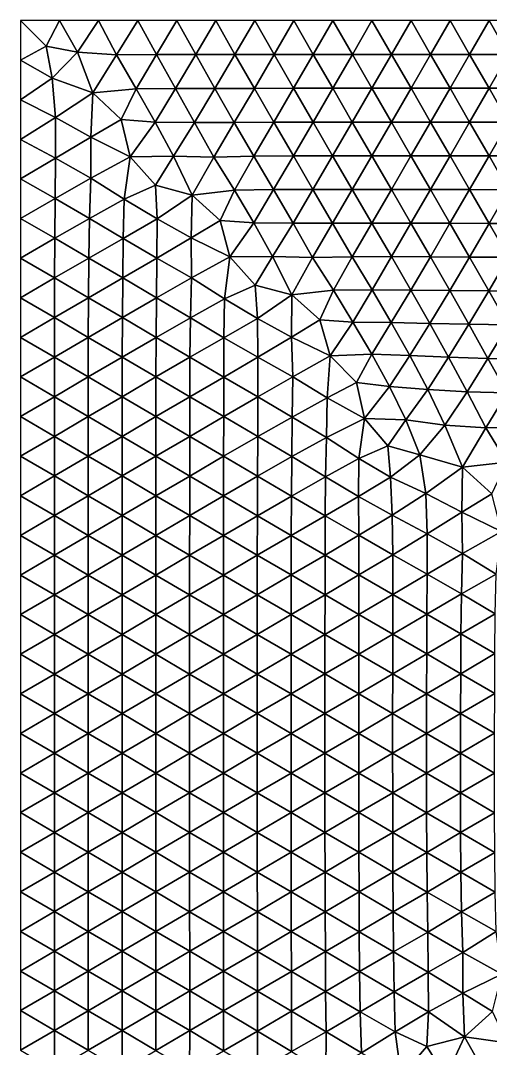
# Model space of a CAD drawing. Header units: metres. Extents: x 0 to 72, y -280 to 0.
# Drawn here: x 0.2 to 2.61, y -5.26 to 0 of the extents above; entities that cross this region are included whole.
import ezdxf

# ---------------------------------------------------------------- set-up
doc = ezdxf.new("R2010")
doc.units = ezdxf.units.M

msp = doc.modelspace()

# ---------------------------------------------------------------- linework, layer by layer
at = {"layer": 'layer', "color": 0}
for points in [[(0.2, 0), (0.2, -0.202703), (0.330894, -0.131915)], [(0.4, 0), (0.2, 0), (0.330894, -0.131915)], [(0.492437, -0.16216), (0.4, 0), (0.330894, -0.131915)], [(0.6, 0), (0.4, 0), (0.492437, -0.16216)], [(0.691934, -0.175785), (0.6, 0), (0.492437, -0.16216)], [(0.8, 0), (0.6, 0), (0.691934, -0.175785)], [(0.896051, -0.174322), (0.8, 0), (0.691934, -0.175785)], [(1, 0), (0.8, 0), (0.896051, -0.174322)], [(1.0974, -0.173764), (1, 0), (0.896051, -0.174322)], [(1.2, 0), (1, 0), (1.0974, -0.173764)], [(1.29831, -0.173558), (1.2, 0), (1.0974, -0.173764)], [(1.4, 0), (1.2, 0), (1.29831, -0.173558)], [(1.49899, -0.173378), (1.4, 0), (1.29831, -0.173558)], [(1.6, 0), (1.4, 0), (1.49899, -0.173378)], [(1.69944, -0.173237), (1.6, 0), (1.49899, -0.173378)], [(1.8, 0), (1.6, 0), (1.69944, -0.173237)], [(1.8997, -0.173166), (1.8, 0), (1.69944, -0.173237)], [(2, 0), (1.8, 0), (1.8997, -0.173166)], [(2.09984, -0.173145), (2, 0), (1.8997, -0.173166)], [(2.2, 0), (2, 0), (2.09984, -0.173145)], [(2.29992, -0.173147), (2.2, 0), (2.09984, -0.173145)], [(2.4, 0), (2.2, 0), (2.29992, -0.173147)], [(2.49996, -0.173159), (2.4, 0), (2.29992, -0.173147)], [(2.6, 0), (2.4, 0), (2.49996, -0.173159)], [(2.69998, -0.173172), (2.6, 0), (2.49996, -0.173159)], [(2.8, 0), (2.6, 0), (2.69998, -0.173172)], [(0.330894, -0.131915), (0.2, -0.202703), (0.362032, -0.294712)], [(0.330894, -0.131915), (0.362032, -0.294712), (0.492437, -0.16216)], [(0.2, -0.202703), (0.2, -0.405405), (0.362032, -0.294712)], [(0.492437, -0.16216), (0.362032, -0.294712), (0.570285, -0.369083)], [(0.691934, -0.175785), (0.492437, -0.16216), (0.570285, -0.369083)], [(0.792717, -0.348923), (0.691934, -0.175785), (0.570285, -0.369083)], [(0.896051, -0.174322), (0.691934, -0.175785), (0.792717, -0.348923)], [(0.993966, -0.347479), (0.896051, -0.174322), (0.792717, -0.348923)], [(1.0974, -0.173764), (0.896051, -0.174322), (0.993966, -0.347479)], [(1.19575, -0.347323), (1.0974, -0.173764), (0.993966, -0.347479)], [(1.29831, -0.173558), (1.0974, -0.173764), (1.19575, -0.347323)], [(1.39744, -0.346958), (1.29831, -0.173558), (1.19575, -0.347323)], [(1.49899, -0.173378), (1.29831, -0.173558), (1.39744, -0.346958)], [(1.59858, -0.346545), (1.49899, -0.173378), (1.39744, -0.346958)], [(1.69944, -0.173237), (1.49899, -0.173378), (1.59858, -0.346545)], [(1.79924, -0.346331), (1.69944, -0.173237), (1.59858, -0.346545)], [(1.8997, -0.173166), (1.69944, -0.173237), (1.79924, -0.346331)], [(1.9996, -0.346265), (1.8997, -0.173166), (1.79924, -0.346331)], [(2.09984, -0.173145), (1.8997, -0.173166), (1.9996, -0.346265)], [(2.19979, -0.346265), (2.09984, -0.173145), (1.9996, -0.346265)], [(2.29992, -0.173147), (2.09984, -0.173145), (2.19979, -0.346265)], [(2.39989, -0.346291), (2.29992, -0.173147), (2.19979, -0.346265)], [(2.49996, -0.173159), (2.29992, -0.173147), (2.39989, -0.346291)], [(2.59994, -0.346323), (2.49996, -0.173159), (2.39989, -0.346291)], [(2.69998, -0.173172), (2.49996, -0.173159), (2.59994, -0.346323)], [(2.79996, -0.346353), (2.69998, -0.173172), (2.59994, -0.346323)], [(0.362032, -0.294712), (0.2, -0.405405), (0.378686, -0.496646)], [(0.362032, -0.294712), (0.378686, -0.496646), (0.570285, -0.369083)], [(0.792717, -0.348923), (0.570285, -0.369083), (0.714681, -0.506468)], [(0.889566, -0.519248), (0.792717, -0.348923), (0.714681, -0.506468)], [(0.993966, -0.347479), (0.792717, -0.348923), (0.889566, -0.519248)], [(1.09151, -0.521297), (0.993966, -0.347479), (0.889566, -0.519248)], [(1.19575, -0.347323), (0.993966, -0.347479), (1.09151, -0.521297)], [(1.29485, -0.521197), (1.19575, -0.347323), (1.09151, -0.521297)], [(1.39744, -0.346958), (1.19575, -0.347323), (1.29485, -0.521197)], [(1.49724, -0.520024), (1.39744, -0.346958), (1.29485, -0.521197)], [(1.59858, -0.346545), (1.39744, -0.346958), (1.49724, -0.520024)], [(1.69849, -0.519462), (1.59858, -0.346545), (1.49724, -0.520024)], [(1.79924, -0.346331), (1.59858, -0.346545), (1.69849, -0.519462)], [(1.89918, -0.519304), (1.79924, -0.346331), (1.69849, -0.519462)], [(1.9996, -0.346265), (1.79924, -0.346331), (1.89918, -0.519304)], [(2.09957, -0.519298), (1.9996, -0.346265), (1.89918, -0.519304)], [(2.19979, -0.346265), (1.9996, -0.346265), (2.09957, -0.519298)], [(2.29977, -0.519347), (2.19979, -0.346265), (2.09957, -0.519298)], [(2.39989, -0.346291), (2.19979, -0.346265), (2.29977, -0.519347)], [(2.49987, -0.519414), (2.39989, -0.346291), (2.29977, -0.519347)], [(2.59994, -0.346323), (2.39989, -0.346291), (2.49987, -0.519414)], [(2.69992, -0.51948), (2.59994, -0.346323), (2.49987, -0.519414)], [(2.79996, -0.346353), (2.59994, -0.346323), (2.69992, -0.51948)], [(0.2, -0.405405), (0.2, -0.608108), (0.378686, -0.496646)], [(0.570285, -0.369083), (0.378686, -0.496646), (0.560554, -0.597015)], [(0.570285, -0.369083), (0.560554, -0.597015), (0.714681, -0.506468)], [(0.378686, -0.496646), (0.2, -0.608108), (0.379509, -0.704992)], [(0.378686, -0.496646), (0.379509, -0.704992), (0.560554, -0.597015)], [(0.714681, -0.506468), (0.560554, -0.597015), (0.761363, -0.697351)], [(0.714681, -0.506468), (0.761363, -0.697351), (0.889566, -0.519248)], [(0.889566, -0.519248), (0.761363, -0.697351), (0.98367, -0.694831)], [(1.09151, -0.521297), (0.889566, -0.519248), (0.98367, -0.694831)], [(1.19036, -0.69835), (1.09151, -0.521297), (0.98367, -0.694831)], [(1.29485, -0.521197), (1.09151, -0.521297), (1.19036, -0.69835)], [(1.39561, -0.693892), (1.29485, -0.521197), (1.19036, -0.69835)], [(1.49724, -0.520024), (1.29485, -0.521197), (1.39561, -0.693892)], [(1.59742, -0.692465), (1.49724, -0.520024), (1.39561, -0.693892)], [(1.69849, -0.519462), (1.49724, -0.520024), (1.59742, -0.692465)], [(1.7985, -0.692181), (1.69849, -0.519462), (1.59742, -0.692465)], [(1.89918, -0.519304), (1.69849, -0.519462), (1.7985, -0.692181)], [(1.99919, -0.692175), (1.89918, -0.519304), (1.7985, -0.692181)], [(2.09957, -0.519298), (1.89918, -0.519304), (1.99919, -0.692175)], [(2.19957, -0.692249), (2.09957, -0.519298), (1.99919, -0.692175)], [(2.29977, -0.519347), (2.09957, -0.519298), (2.19957, -0.692249)], [(2.39975, -0.692373), (2.29977, -0.519347), (2.19957, -0.692249)], [(2.49987, -0.519414), (2.29977, -0.519347), (2.39975, -0.692373)], [(2.59984, -0.692513), (2.49987, -0.519414), (2.39975, -0.692373)], [(2.69992, -0.51948), (2.49987, -0.519414), (2.59984, -0.692513)], [(2.79989, -0.692634), (2.69992, -0.51948), (2.59984, -0.692513)], [(0.2, -0.608108), (0.2, -0.810811), (0.379509, -0.704992)], [(0.560554, -0.597015), (0.379509, -0.704992), (0.560324, -0.80633)], [(0.560554, -0.597015), (0.560324, -0.80633), (0.761363, -0.697351)], [(0.379509, -0.704992), (0.2, -0.810811), (0.377999, -0.910514)], [(0.379509, -0.704992), (0.377999, -0.910514), (0.560324, -0.80633)], [(0.761363, -0.697351), (0.560324, -0.80633), (0.731508, -0.914732)], [(0.761363, -0.697351), (0.731508, -0.914732), (0.890926, -0.84276)], [(0.761363, -0.697351), (0.890926, -0.84276), (0.98367, -0.694831)], [(0.98367, -0.694831), (0.890926, -0.84276), (1.07955, -0.892891)], [(1.19036, -0.69835), (0.98367, -0.694831), (1.07955, -0.892891)], [(1.29654, -0.867439), (1.19036, -0.69835), (1.07955, -0.892891)], [(1.39561, -0.693892), (1.19036, -0.69835), (1.29654, -0.867439)], [(1.49638, -0.864815), (1.39561, -0.693892), (1.29654, -0.867439)], [(1.59742, -0.692465), (1.39561, -0.693892), (1.49638, -0.864815)], [(1.69743, -0.864757), (1.59742, -0.692465), (1.49638, -0.864815)], [(1.7985, -0.692181), (1.59742, -0.692465), (1.69743, -0.864757)], [(1.89857, -0.864835), (1.7985, -0.692181), (1.69743, -0.864757)], [(1.99919, -0.692175), (1.7985, -0.692181), (1.89857, -0.864835)], [(2.09926, -0.864879), (1.99919, -0.692175), (1.89857, -0.864835)], [(2.19957, -0.692249), (1.99919, -0.692175), (2.09926, -0.864879)], [(2.29956, -0.865068), (2.19957, -0.692249), (2.09926, -0.864879)], [(2.39975, -0.692373), (2.19957, -0.692249), (2.29956, -0.865068)], [(2.49969, -0.865342), (2.39975, -0.692373), (2.29956, -0.865068)], [(2.59984, -0.692513), (2.39975, -0.692373), (2.49969, -0.865342)], [(2.69977, -0.865604), (2.59984, -0.692513), (2.49969, -0.865342)], [(2.79989, -0.692634), (2.59984, -0.692513), (2.69977, -0.865604)], [(0.2, -0.810811), (0.2, -1.01351), (0.377999, -0.910514)], [(0.560324, -0.80633), (0.377999, -0.910514), (0.553117, -1.01277)], [(0.560324, -0.80633), (0.553117, -1.01277), (0.731508, -0.914732)], [(0.890926, -0.84276), (0.731508, -0.914732), (0.899759, -1.01506)], [(0.890926, -0.84276), (0.899759, -1.01506), (1.07955, -0.892891)], [(1.07955, -0.892891), (0.899759, -1.01506), (1.07442, -1.11176)], [(1.07955, -0.892891), (1.07442, -1.11176), (1.22315, -1.0229)], [(1.29654, -0.867439), (1.07955, -0.892891), (1.22315, -1.0229)], [(1.3954, -1.03447), (1.29654, -0.867439), (1.22315, -1.0229)], [(1.49638, -0.864815), (1.29654, -0.867439), (1.3954, -1.03447)], [(1.59556, -1.03686), (1.49638, -0.864815), (1.3954, -1.03447)], [(1.69743, -0.864757), (1.49638, -0.864815), (1.59556, -1.03686)], [(1.79758, -1.03752), (1.69743, -0.864757), (1.59556, -1.03686)], [(1.89857, -0.864835), (1.69743, -0.864757), (1.79758, -1.03752)], [(1.9989, -1.03711), (1.89857, -0.864835), (1.79758, -1.03752)], [(2.09926, -0.864879), (1.89857, -0.864835), (1.9989, -1.03711)], [(2.19932, -1.03725), (2.09926, -0.864879), (1.9989, -1.03711)], [(2.29956, -0.865068), (2.09926, -0.864879), (2.19932, -1.03725)], [(2.39944, -1.03774), (2.29956, -0.865068), (2.19932, -1.03725)], [(2.49969, -0.865342), (2.29956, -0.865068), (2.39944, -1.03774)], [(2.59952, -1.0383), (2.49969, -0.865342), (2.39944, -1.03774)], [(2.69977, -0.865604), (2.49969, -0.865342), (2.59952, -1.0383)], [(2.79963, -1.03873), (2.69977, -0.865604), (2.59952, -1.0383)], [(0.377999, -0.910514), (0.2, -1.01351), (0.37575, -1.11436)], [(0.377999, -0.910514), (0.37575, -1.11436), (0.553117, -1.01277)], [(0.731508, -0.914732), (0.553117, -1.01277), (0.725611, -1.11494)], [(0.731508, -0.914732), (0.725611, -1.11494), (0.899759, -1.01506)], [(0.2, -1.01351), (0.2, -1.21622), (0.37575, -1.11436)], [(0.553117, -1.01277), (0.37575, -1.11436), (0.549693, -1.21577)], [(0.553117, -1.01277), (0.549693, -1.21577), (0.725611, -1.11494)], [(0.899759, -1.01506), (0.725611, -1.11494), (0.898829, -1.21534)], [(0.899759, -1.01506), (0.898829, -1.21534), (1.07442, -1.11176)], [(1.22315, -1.0229), (1.07442, -1.11176), (1.27208, -1.21)], [(1.22315, -1.0229), (1.27208, -1.21), (1.3954, -1.03447)], [(1.3954, -1.03447), (1.27208, -1.21), (1.49116, -1.20804)], [(1.59556, -1.03686), (1.3954, -1.03447), (1.49116, -1.20804)], [(1.69574, -1.21242), (1.59556, -1.03686), (1.49116, -1.20804)], [(1.79758, -1.03752), (1.59556, -1.03686), (1.69574, -1.21242)], [(1.89906, -1.20894), (1.79758, -1.03752), (1.69574, -1.21242)], [(1.9989, -1.03711), (1.79758, -1.03752), (1.89906, -1.20894)], [(2.09923, -1.20845), (1.9989, -1.03711), (1.89906, -1.20894)], [(2.19932, -1.03725), (1.9989, -1.03711), (2.09923, -1.20845)], [(2.29907, -1.20927), (2.19932, -1.03725), (2.09923, -1.20845)], [(2.39944, -1.03774), (2.19932, -1.03725), (2.29907, -1.20927)], [(2.49905, -1.21041), (2.39944, -1.03774), (2.29907, -1.20927)], [(2.59952, -1.0383), (2.39944, -1.03774), (2.49905, -1.21041)], [(2.6992, -1.21136), (2.59952, -1.0383), (2.49905, -1.21041)], [(2.79963, -1.03873), (2.59952, -1.0383), (2.6992, -1.21136)], [(0.37575, -1.11436), (0.2, -1.21622), (0.374441, -1.31731)], [(0.37575, -1.11436), (0.374441, -1.31731), (0.549693, -1.21577)], [(0.725611, -1.11494), (0.549693, -1.21577), (0.72308, -1.317)], [(0.725611, -1.11494), (0.72308, -1.317), (0.898829, -1.21534)], [(1.07442, -1.11176), (0.898829, -1.21534), (1.07578, -1.31652)], [(1.07442, -1.11176), (1.07578, -1.31652), (1.27208, -1.21)], [(1.27208, -1.21), (1.07578, -1.31652), (1.2454, -1.4245)], [(1.27208, -1.21), (1.2454, -1.4245), (1.40188, -1.35387)], [(1.27208, -1.21), (1.40188, -1.35387), (1.49116, -1.20804)], [(1.49116, -1.20804), (1.40188, -1.35387), (1.58908, -1.4041)], [(1.69574, -1.21242), (1.49116, -1.20804), (1.58908, -1.4041)], [(1.89906, -1.20894), (1.69574, -1.21242), (1.80293, -1.37971)], [(2.00009, -1.37774), (1.89906, -1.20894), (1.80293, -1.37971)], [(2.09923, -1.20845), (1.89906, -1.20894), (2.00009, -1.37774)], [(2.19864, -1.37908), (2.09923, -1.20845), (2.00009, -1.37774)], [(2.29907, -1.20927), (2.09923, -1.20845), (2.19864, -1.37908)], [(2.39815, -1.38135), (2.29907, -1.20927), (2.19864, -1.37908)], [(2.49905, -1.21041), (2.29907, -1.20927), (2.39815, -1.38135)], [(0.2, -1.21622), (0.2, -1.41892), (0.374441, -1.31731)], [(0.549693, -1.21577), (0.374441, -1.31731), (0.548044, -1.41853)], [(0.549693, -1.21577), (0.548044, -1.41853), (0.72308, -1.317)], [(0.898829, -1.21534), (0.72308, -1.317), (0.896923, -1.41835)], [(0.898829, -1.21534), (0.896923, -1.41835), (1.07578, -1.31652)], [(1.80293, -1.37971), (1.69574, -1.21242), (1.58908, -1.4041)], [(2.59828, -1.38338), (2.49905, -1.21041), (2.39815, -1.38135)], [(2.6992, -1.21136), (2.49905, -1.21041), (2.59828, -1.38338)], [(2.79871, -1.38471), (2.6992, -1.21136), (2.59828, -1.38338)], [(0.374441, -1.31731), (0.2, -1.41892), (0.373782, -1.5201)], [(0.374441, -1.31731), (0.373782, -1.5201), (0.548044, -1.41853)], [(0.72308, -1.317), (0.548044, -1.41853), (0.721478, -1.51984)], [(0.72308, -1.317), (0.721478, -1.51984), (0.896923, -1.41835)], [(1.07578, -1.31652), (0.896923, -1.41835), (1.07003, -1.52099)], [(1.07578, -1.31652), (1.07003, -1.52099), (1.2454, -1.4245)], [(1.40188, -1.35387), (1.2454, -1.4245), (1.4132, -1.52452)], [(1.40188, -1.35387), (1.4132, -1.52452), (1.58908, -1.4041)], [(0.2, -1.41892), (0.2, -1.62162), (0.373782, -1.5201)], [(0.548044, -1.41853), (0.373782, -1.5201), (0.547181, -1.62137)], [(0.548044, -1.41853), (0.547181, -1.62137), (0.721478, -1.51984)], [(0.896923, -1.41835), (0.721478, -1.51984), (0.894779, -1.62146)], [(0.896923, -1.41835), (0.894779, -1.62146), (1.07003, -1.52099)], [(1.58908, -1.4041), (1.4132, -1.52452), (1.58808, -1.62049)], [(1.58908, -1.4041), (1.58808, -1.62049), (1.73329, -1.5325)], [(1.80293, -1.37971), (1.58908, -1.4041), (1.73329, -1.5325)], [(1.90271, -1.54329), (1.80293, -1.37971), (1.73329, -1.5325)], [(2.00009, -1.37774), (1.80293, -1.37971), (1.90271, -1.54329)], [(2.09831, -1.54575), (2.00009, -1.37774), (1.90271, -1.54329)], [(2.19864, -1.37908), (2.00009, -1.37774), (2.09831, -1.54575)], [(2.29649, -1.55007), (2.19864, -1.37908), (2.09831, -1.54575)], [(2.39815, -1.38135), (2.19864, -1.37908), (2.29649, -1.55007)], [(2.49641, -1.55425), (2.39815, -1.38135), (2.29649, -1.55007)], [(2.59828, -1.38338), (2.39815, -1.38135), (2.49641, -1.55425)], [(2.69721, -1.55708), (2.59828, -1.38338), (2.49641, -1.55425)], [(2.79871, -1.38471), (2.59828, -1.38338), (2.69721, -1.55708)], [(1.2454, -1.4245), (1.07003, -1.52099), (1.24182, -1.62325)], [(1.2454, -1.4245), (1.24182, -1.62325), (1.4132, -1.52452)], [(0.373782, -1.5201), (0.2, -1.62162), (0.373461, -1.72287)], [(0.373782, -1.5201), (0.373461, -1.72287), (0.547181, -1.62137)], [(0.721478, -1.51984), (0.547181, -1.62137), (0.720478, -1.72275)], [(0.721478, -1.51984), (0.720478, -1.72275), (0.894779, -1.62146)], [(1.07003, -1.52099), (0.894779, -1.62146), (1.06783, -1.7232)], [(1.07003, -1.52099), (1.06783, -1.7232), (1.24182, -1.62325)], [(1.4132, -1.52452), (1.24182, -1.62325), (1.41531, -1.72353)], [(1.4132, -1.52452), (1.41531, -1.72353), (1.58808, -1.62049)], [(1.73329, -1.5325), (1.58808, -1.62049), (1.78639, -1.71597)], [(1.73329, -1.5325), (1.78639, -1.71597), (1.90271, -1.54329)], [(1.90271, -1.54329), (1.78639, -1.71597), (1.99835, -1.70771)], [(2.09831, -1.54575), (1.90271, -1.54329), (1.99835, -1.70771)], [(2.1936, -1.71492), (2.09831, -1.54575), (1.99835, -1.70771)], [(2.29649, -1.55007), (2.09831, -1.54575), (2.1936, -1.71492)], [(2.39265, -1.72303), (2.29649, -1.55007), (2.1936, -1.71492)], [(2.49641, -1.55425), (2.29649, -1.55007), (2.39265, -1.72303)], [(2.59405, -1.72895), (2.49641, -1.55425), (2.39265, -1.72303)], [(2.69721, -1.55708), (2.49641, -1.55425), (2.59405, -1.72895)], [(2.79613, -1.73174), (2.69721, -1.55708), (2.59405, -1.72895)], [(0.2, -1.62162), (0.2, -1.82432), (0.373461, -1.72287)], [(0.547181, -1.62137), (0.373461, -1.72287), (0.546747, -1.82419)], [(0.547181, -1.62137), (0.546747, -1.82419), (0.720478, -1.72275)], [(0.894779, -1.62146), (0.720478, -1.72275), (0.893728, -1.8242)], [(0.894779, -1.62146), (0.893728, -1.8242), (1.06783, -1.7232)], [(1.24182, -1.62325), (1.06783, -1.7232), (1.24118, -1.8246)], [(1.24182, -1.62325), (1.24118, -1.8246), (1.41531, -1.72353)], [(1.58808, -1.62049), (1.41531, -1.72353), (1.59406, -1.82425)], [(1.58808, -1.62049), (1.59406, -1.82425), (1.78639, -1.71597)], [(0.373461, -1.72287), (0.2, -1.82432), (0.373313, -1.92563)], [(0.373461, -1.72287), (0.373313, -1.92563), (0.546747, -1.82419)], [(0.720478, -1.72275), (0.546747, -1.82419), (0.720005, -1.92555)], [(0.720478, -1.72275), (0.720005, -1.92555), (0.893728, -1.8242)], [(1.06783, -1.7232), (0.893728, -1.8242), (1.06707, -1.92565)], [(1.06783, -1.7232), (1.06707, -1.92565), (1.24118, -1.8246)], [(1.41531, -1.72353), (1.24118, -1.8246), (1.41594, -1.9261)], [(1.41531, -1.72353), (1.41594, -1.9261), (1.59406, -1.82425)], [(1.78639, -1.71597), (1.59406, -1.82425), (1.7701, -1.93182)], [(1.78639, -1.71597), (1.7701, -1.93182), (1.92102, -1.85284)], [(1.78639, -1.71597), (1.92102, -1.85284), (1.99835, -1.70771)], [(1.99835, -1.70771), (1.92102, -1.85284), (2.08918, -1.87363)], [(2.1936, -1.71492), (1.99835, -1.70771), (2.08918, -1.87363)], [(2.28558, -1.88786), (2.1936, -1.71492), (2.08918, -1.87363)], [(2.39265, -1.72303), (2.1936, -1.71492), (2.28558, -1.88786)], [(2.48752, -1.90036), (2.39265, -1.72303), (2.28558, -1.88786)], [(2.59405, -1.72895), (2.39265, -1.72303), (2.48752, -1.90036)], [(2.69202, -1.90596), (2.59405, -1.72895), (2.48752, -1.90036)], [(2.79613, -1.73174), (2.59405, -1.72895), (2.69202, -1.90596)], [(0.2, -1.82432), (0.2, -2.02703), (0.373313, -1.92563)], [(0.546747, -1.82419), (0.373313, -1.92563), (0.546557, -2.02696)], [(0.546747, -1.82419), (0.546557, -2.02696), (0.720005, -1.92555)], [(0.893728, -1.8242), (0.720005, -1.92555), (0.893296, -2.02694)], [(0.893728, -1.8242), (0.893296, -2.02694), (1.06707, -1.92565)], [(1.24118, -1.8246), (1.06707, -1.92565), (1.24079, -2.02718)], [(1.24118, -1.8246), (1.24079, -2.02718), (1.41594, -1.9261)], [(1.59406, -1.82425), (1.41594, -1.9261), (1.59157, -2.02929)], [(1.59406, -1.82425), (1.59157, -2.02929), (1.7701, -1.93182)], [(1.92102, -1.85284), (1.7701, -1.93182), (1.96229, -2.036)], [(1.92102, -1.85284), (1.96229, -2.036), (2.08918, -1.87363)], [(2.08918, -1.87363), (1.96229, -2.036), (2.17342, -2.04403)], [(2.28558, -1.88786), (2.08918, -1.87363), (2.17342, -2.04403)], [(2.37384, -2.07085), (2.28558, -1.88786), (2.17342, -2.04403)], [(2.48752, -1.90036), (2.28558, -1.88786), (2.37384, -2.07085)], [(0.373313, -1.92563), (0.2, -2.02703), (0.373252, -2.12836)], [(0.373313, -1.92563), (0.373252, -2.12836), (0.546557, -2.02696)], [(0.720005, -1.92555), (0.546557, -2.02696), (0.719807, -2.12832)], [(0.720005, -1.92555), (0.719807, -2.12832), (0.893296, -2.02694)], [(1.06707, -1.92565), (0.893296, -2.02694), (1.0667, -2.12837)], [(1.06707, -1.92565), (1.0667, -2.12837), (1.24079, -2.02718)], [(1.41594, -1.9261), (1.24079, -2.02718), (1.41495, -2.1292)], [(1.41594, -1.9261), (1.41495, -2.1292), (1.59157, -2.02929)], [(1.7701, -1.93182), (1.59157, -2.02929), (1.76768, -2.13396)], [(1.7701, -1.93182), (1.76768, -2.13396), (1.96229, -2.036)], [(2.58371, -2.08448), (2.48752, -1.90036), (2.37384, -2.07085)], [(2.69202, -1.90596), (2.48752, -1.90036), (2.58371, -2.08448)], [(2.79216, -2.08281), (2.69202, -1.90596), (2.58371, -2.08448)], [(0.2, -2.02703), (0.2, -2.22973), (0.373252, -2.12836)], [(0.546557, -2.02696), (0.373252, -2.12836), (0.54648, -2.2297)], [(0.546557, -2.02696), (0.54648, -2.2297), (0.719807, -2.12832)], [(0.893296, -2.02694), (0.719807, -2.12832), (0.89309, -2.2297)], [(0.893296, -2.02694), (0.89309, -2.2297), (1.0667, -2.12837)], [(1.24079, -2.02718), (1.0667, -2.12837), (1.24025, -2.22997)], [(1.24079, -2.02718), (1.24025, -2.22997), (1.41495, -2.1292)], [(1.59157, -2.02929), (1.41495, -2.1292), (1.58909, -2.2319)], [(1.59157, -2.02929), (1.58909, -2.2319), (1.76768, -2.13396)], [(1.96229, -2.036), (1.76768, -2.13396), (1.93334, -2.24189)], [(1.96229, -2.036), (1.93334, -2.24189), (2.08196, -2.17596)], [(1.96229, -2.036), (2.08196, -2.17596), (2.17342, -2.04403)], [(2.17342, -2.04403), (2.08196, -2.17596), (2.24431, -2.22223)], [(2.17342, -2.04403), (2.24431, -2.22223), (2.37384, -2.07085)], [(2.37384, -2.07085), (2.24431, -2.22223), (2.46331, -2.28555)], [(2.58371, -2.08448), (2.37384, -2.07085), (2.46331, -2.28555)], [(2.68982, -2.26086), (2.58371, -2.08448), (2.46331, -2.28555)], [(2.79216, -2.08281), (2.58371, -2.08448), (2.68982, -2.26086)], [(0.373252, -2.12836), (0.2, -2.22973), (0.373227, -2.33107)], [(0.373252, -2.12836), (0.373227, -2.33107), (0.54648, -2.2297)], [(0.719807, -2.12832), (0.54648, -2.2297), (0.719716, -2.33106)], [(0.719807, -2.12832), (0.719716, -2.33106), (0.89309, -2.2297)], [(1.0667, -2.12837), (0.89309, -2.2297), (1.06642, -2.33113)], [(1.0667, -2.12837), (1.06642, -2.33113), (1.24025, -2.22997)], [(1.41495, -2.1292), (1.24025, -2.22997), (1.41382, -2.33178)], [(1.41495, -2.1292), (1.41382, -2.33178), (1.58909, -2.2319)], [(1.76768, -2.13396), (1.58909, -2.2319), (1.76115, -2.33498)], [(1.76768, -2.13396), (1.76115, -2.33498), (1.93334, -2.24189)], [(2.08196, -2.17596), (1.93334, -2.24189), (2.09533, -2.33759)], [(2.08196, -2.17596), (2.09533, -2.33759), (2.24431, -2.22223)], [(0.2, -2.22973), (0.2, -2.43243), (0.373227, -2.33107)], [(0.54648, -2.2297), (0.373227, -2.33107), (0.546445, -2.43242)], [(0.54648, -2.2297), (0.546445, -2.43242), (0.719716, -2.33106)], [(0.89309, -2.2297), (0.719716, -2.33106), (0.892967, -2.43243)], [(0.89309, -2.2297), (0.892967, -2.43243), (1.06642, -2.33113)], [(1.24025, -2.22997), (1.06642, -2.33113), (1.23977, -2.43262)], [(1.24025, -2.22997), (1.23977, -2.43262), (1.41382, -2.33178)], [(1.58909, -2.2319), (1.41382, -2.33178), (1.58698, -2.43366)], [(1.58909, -2.2319), (1.58698, -2.43366), (1.76115, -2.33498)], [(1.93334, -2.24189), (1.76115, -2.33498), (1.93105, -2.43563)], [(1.93334, -2.24189), (1.93105, -2.43563), (2.09533, -2.33759)], [(2.24431, -2.22223), (2.09533, -2.33759), (2.27518, -2.42028)], [(2.24431, -2.22223), (2.27518, -2.42028), (2.46331, -2.28555)], [(2.68982, -2.26086), (2.46331, -2.28555), (2.61343, -2.42211)], [(2.46331, -2.28555), (2.27518, -2.42028), (2.46021, -2.51645)], [(2.46331, -2.28555), (2.46021, -2.51645), (2.61343, -2.42211)], [(0.373227, -2.33107), (0.2, -2.43243), (0.373216, -2.53378)], [(0.373227, -2.33107), (0.373216, -2.53378), (0.546445, -2.43242)], [(0.719716, -2.33106), (0.546445, -2.43242), (0.719667, -2.53378)], [(0.719716, -2.33106), (0.719667, -2.53378), (0.892967, -2.43243)], [(1.06642, -2.33113), (0.892967, -2.43243), (1.06623, -2.53382)], [(1.06642, -2.33113), (1.06623, -2.53382), (1.23977, -2.43262)], [(1.41382, -2.33178), (1.23977, -2.43262), (1.41305, -2.53412)], [(1.41382, -2.33178), (1.41305, -2.53412), (1.58698, -2.43366)], [(1.76115, -2.33498), (1.58698, -2.43366), (1.75947, -2.53491)], [(1.76115, -2.33498), (1.75947, -2.53491), (1.93105, -2.43563)], [(2.09533, -2.33759), (1.93105, -2.43563), (2.104, -2.53156)], [(2.09533, -2.33759), (2.104, -2.53156), (2.27518, -2.42028)], [(0.2, -2.43243), (0.2, -2.63514), (0.373216, -2.53378)], [(0.546445, -2.43242), (0.373216, -2.53378), (0.546427, -2.63513)], [(0.546445, -2.43242), (0.546427, -2.63513), (0.719667, -2.53378)], [(0.892967, -2.43243), (0.719667, -2.53378), (0.892892, -2.63514)], [(0.892967, -2.43243), (0.892892, -2.63514), (1.06623, -2.53382)], [(1.23977, -2.43262), (1.06623, -2.53382), (1.23948, -2.63521)], [(1.23977, -2.43262), (1.23948, -2.63521), (1.41305, -2.53412)], [(1.58698, -2.43366), (1.41305, -2.53412), (1.58617, -2.63545)], [(1.58698, -2.43366), (1.58617, -2.63545), (1.75947, -2.53491)], [(1.93105, -2.43563), (1.75947, -2.53491), (1.93234, -2.63476)], [(1.93105, -2.43563), (1.93234, -2.63476), (2.104, -2.53156)], [(2.27518, -2.42028), (2.104, -2.53156), (2.28215, -2.6274)], [(2.27518, -2.42028), (2.28215, -2.6274), (2.46021, -2.51645)], [(2.61343, -2.42211), (2.46021, -2.51645), (2.66332, -2.61441)], [(2.46021, -2.51645), (2.28215, -2.6274), (2.46358, -2.72711)], [(2.46021, -2.51645), (2.46358, -2.72711), (2.66332, -2.61441)], [(0.373216, -2.53378), (0.2, -2.63514), (0.37321, -2.73649)], [(0.373216, -2.53378), (0.37321, -2.73649), (0.546427, -2.63513)], [(0.719667, -2.53378), (0.546427, -2.63513), (0.71964, -2.73648)], [(0.719667, -2.53378), (0.71964, -2.73648), (0.892892, -2.63514)], [(1.06623, -2.53382), (0.892892, -2.63514), (1.06612, -2.7365)], [(1.06623, -2.53382), (1.06612, -2.7365), (1.23948, -2.63521)], [(1.41305, -2.53412), (1.23948, -2.63521), (1.41271, -2.73654)], [(1.41305, -2.53412), (1.41271, -2.73654), (1.58617, -2.63545)], [(1.75947, -2.53491), (1.58617, -2.63545), (1.75934, -2.73636)], [(1.75947, -2.53491), (1.75934, -2.73636), (1.93234, -2.63476)], [(2.104, -2.53156), (1.93234, -2.63476), (2.10692, -2.73374)], [(2.104, -2.53156), (2.10692, -2.73374), (2.28215, -2.6274)], [(2.28215, -2.6274), (2.10692, -2.73374), (2.28304, -2.83342)], [(2.28215, -2.6274), (2.28304, -2.83342), (2.46358, -2.72711)], [(2.66332, -2.61441), (2.46358, -2.72711), (2.63581, -2.83424)], [(0.2, -2.63514), (0.2, -2.83784), (0.37321, -2.73649)], [(0.546427, -2.63513), (0.37321, -2.73649), (0.546418, -2.83784)], [(0.546427, -2.63513), (0.546418, -2.83784), (0.71964, -2.73648)], [(0.892892, -2.63514), (0.71964, -2.73648), (0.892854, -2.83784)], [(0.892892, -2.63514), (0.892854, -2.83784), (1.06612, -2.7365)], [(1.23948, -2.63521), (1.06612, -2.7365), (1.23935, -2.83784)], [(1.23948, -2.63521), (1.23935, -2.83784), (1.41271, -2.73654)], [(1.58617, -2.63545), (1.41271, -2.73654), (1.58596, -2.83776)], [(1.58617, -2.63545), (1.58596, -2.83776), (1.75934, -2.73636)], [(1.93234, -2.63476), (1.75934, -2.73636), (1.93296, -2.83689)], [(1.93234, -2.63476), (1.93296, -2.83689), (2.10692, -2.73374)], [(2.10692, -2.73374), (1.93296, -2.83689), (2.10717, -2.93735)], [(2.10692, -2.73374), (2.10717, -2.93735), (2.28304, -2.83342)], [(2.46358, -2.72711), (2.28304, -2.83342), (2.45815, -2.93494)], [(2.46358, -2.72711), (2.45815, -2.93494), (2.63581, -2.83424)], [(0.37321, -2.73649), (0.2, -2.83784), (0.373208, -2.93919)], [(0.37321, -2.73649), (0.373208, -2.93919), (0.546418, -2.83784)], [(0.71964, -2.73648), (0.546418, -2.83784), (0.719627, -2.93919)], [(0.71964, -2.73648), (0.719627, -2.93919), (0.892854, -2.83784)], [(1.06612, -2.7365), (0.892854, -2.83784), (1.06607, -2.93918)], [(1.06612, -2.7365), (1.06607, -2.93918), (1.23935, -2.83784)], [(1.41271, -2.73654), (1.23935, -2.83784), (1.41258, -2.93914)], [(1.41271, -2.73654), (1.41258, -2.93914), (1.58596, -2.83776)], [(1.75934, -2.73636), (1.58596, -2.83776), (1.75932, -2.93884)], [(1.75934, -2.73636), (1.75932, -2.93884), (1.93296, -2.83689)], [(0.2, -2.83784), (0.2, -3.04054), (0.373208, -2.93919)], [(0.546418, -2.83784), (0.373208, -2.93919), (0.546414, -3.04054)], [(0.546418, -2.83784), (0.546414, -3.04054), (0.719627, -2.93919)], [(0.892854, -2.83784), (0.719627, -2.93919), (0.892837, -3.04054)], [(0.892854, -2.83784), (0.892837, -3.04054), (1.06607, -2.93918)], [(1.23935, -2.83784), (1.06607, -2.93918), (1.23929, -3.04052)], [(1.23935, -2.83784), (1.23929, -3.04052), (1.41258, -2.93914)], [(1.58596, -2.83776), (1.41258, -2.93914), (1.58586, -3.0404)], [(1.58596, -2.83776), (1.58586, -3.0404), (1.75932, -2.93884)], [(1.93296, -2.83689), (1.75932, -2.93884), (1.93288, -3.03983)], [(1.93296, -2.83689), (1.93288, -3.03983), (2.10717, -2.93735)], [(2.28304, -2.83342), (2.10717, -2.93735), (2.28154, -3.03816)], [(2.28304, -2.83342), (2.28154, -3.03816), (2.45815, -2.93494)], [(2.63581, -2.83424), (2.45815, -2.93494), (2.63139, -3.03621)], [(0.373208, -2.93919), (0.2, -3.04054), (0.373206, -3.14189)], [(0.373208, -2.93919), (0.373206, -3.14189), (0.546414, -3.04054)], [(0.719627, -2.93919), (0.546414, -3.04054), (0.719621, -3.14189)], [(0.719627, -2.93919), (0.719621, -3.14189), (0.892837, -3.04054)], [(1.06607, -2.93918), (0.892837, -3.04054), (1.06605, -3.14188)], [(1.06607, -2.93918), (1.06605, -3.14188), (1.23929, -3.04052)], [(1.41258, -2.93914), (1.23929, -3.04052), (1.41253, -3.14184)], [(1.41258, -2.93914), (1.41253, -3.14184), (1.58586, -3.0404)], [(1.75932, -2.93884), (1.58586, -3.0404), (1.75921, -3.14163)], [(1.75932, -2.93884), (1.75921, -3.14163), (1.93288, -3.03983)], [(2.10717, -2.93735), (1.93288, -3.03983), (2.1066, -3.14084)], [(2.10717, -2.93735), (2.1066, -3.14084), (2.28154, -3.03816)], [(2.45815, -2.93494), (2.28154, -3.03816), (2.45558, -3.13916)], [(2.45815, -2.93494), (2.45558, -3.13916), (2.63139, -3.03621)], [(0.2, -3.04054), (0.2, -3.24324), (0.373206, -3.14189)], [(0.546414, -3.04054), (0.373206, -3.14189), (0.546413, -3.24324)], [(0.546414, -3.04054), (0.546413, -3.24324), (0.719621, -3.14189)], [(0.892837, -3.04054), (0.719621, -3.14189), (0.89283, -3.24324)], [(0.892837, -3.04054), (0.89283, -3.24324), (1.06605, -3.14188)], [(1.23929, -3.04052), (1.06605, -3.14188), (1.23927, -3.24322)], [(1.23929, -3.04052), (1.23927, -3.24322), (1.41253, -3.14184)], [(1.58586, -3.0404), (1.41253, -3.14184), (1.58579, -3.24315)], [(1.58586, -3.0404), (1.58579, -3.24315), (1.75921, -3.14163)], [(1.93288, -3.03983), (1.75921, -3.14163), (1.93262, -3.24283)], [(1.93288, -3.03983), (1.93262, -3.24283), (2.1066, -3.14084)], [(2.28154, -3.03816), (2.1066, -3.14084), (2.28039, -3.24188)], [(2.28154, -3.03816), (2.28039, -3.24188), (2.45558, -3.13916)], [(2.63139, -3.03621), (2.45558, -3.13916), (2.62987, -3.23987)], [(0.373206, -3.14189), (0.2, -3.24324), (0.373206, -3.34459)], [(0.373206, -3.14189), (0.373206, -3.34459), (0.546413, -3.24324)], [(0.719621, -3.14189), (0.546413, -3.24324), (0.71962, -3.34459)], [(0.719621, -3.14189), (0.71962, -3.34459), (0.89283, -3.24324)], [(1.06605, -3.14188), (0.89283, -3.24324), (1.06604, -3.34459)], [(1.06605, -3.14188), (1.06604, -3.34459), (1.23927, -3.24322)], [(1.41253, -3.14184), (1.23927, -3.24322), (1.4125, -3.34456)], [(1.41253, -3.14184), (1.4125, -3.34456), (1.58579, -3.24315)], [(1.75921, -3.14163), (1.58579, -3.24315), (1.75909, -3.34445)], [(1.75921, -3.14163), (1.75909, -3.34445), (1.93262, -3.24283)], [(2.1066, -3.14084), (1.93262, -3.24283), (2.10612, -3.34402)], [(2.1066, -3.14084), (2.10612, -3.34402), (2.28039, -3.24188)], [(2.45558, -3.13916), (2.28039, -3.24188), (2.45432, -3.34292)], [(2.45558, -3.13916), (2.45432, -3.34292), (2.62987, -3.23987)], [(0.2, -3.24324), (0.2, -3.44595), (0.373206, -3.34459)], [(0.546413, -3.24324), (0.373206, -3.34459), (0.546412, -3.44595)], [(0.546413, -3.24324), (0.546412, -3.44595), (0.71962, -3.34459)], [(0.89283, -3.24324), (0.71962, -3.34459), (0.892828, -3.44595)], [(0.89283, -3.24324), (0.892828, -3.44595), (1.06604, -3.34459)], [(1.23927, -3.24322), (1.06604, -3.34459), (1.23926, -3.44594)], [(1.23927, -3.24322), (1.23926, -3.44594), (1.4125, -3.34456)], [(1.58579, -3.24315), (1.4125, -3.34456), (1.58575, -3.4459)], [(1.58579, -3.24315), (1.58575, -3.4459), (1.75909, -3.34445)], [(1.93262, -3.24283), (1.75909, -3.34445), (1.93243, -3.44574)], [(1.93262, -3.24283), (1.93243, -3.44574), (2.10612, -3.34402)], [(2.28039, -3.24188), (2.10612, -3.34402), (2.27973, -3.44523)], [(2.28039, -3.24188), (2.27973, -3.44523), (2.45432, -3.34292)], [(2.62987, -3.23987), (2.45432, -3.34292), (2.62876, -3.44412)], [(0.373206, -3.34459), (0.2, -3.44595), (0.373206, -3.5473)], [(0.373206, -3.34459), (0.373206, -3.5473), (0.546412, -3.44595)], [(0.71962, -3.34459), (0.546412, -3.44595), (0.71962, -3.5473)], [(0.71962, -3.34459), (0.71962, -3.5473), (0.892828, -3.44595)], [(1.06604, -3.34459), (0.892828, -3.44595), (1.06604, -3.5473)], [(1.06604, -3.34459), (1.06604, -3.5473), (1.23926, -3.44594)], [(1.4125, -3.34456), (1.23926, -3.44594), (1.41249, -3.54729)], [(1.4125, -3.34456), (1.41249, -3.54729), (1.58575, -3.4459)], [(1.75909, -3.34445), (1.58575, -3.4459), (1.75902, -3.54724)], [(1.75909, -3.34445), (1.75902, -3.54724), (1.93243, -3.44574)], [(2.10612, -3.34402), (1.93243, -3.44574), (2.10585, -3.54704)], [(2.10612, -3.34402), (2.10585, -3.54704), (2.27973, -3.44523)], [(2.45432, -3.34292), (2.27973, -3.44523), (2.45359, -3.54652)], [(2.45432, -3.34292), (2.45359, -3.54652), (2.62876, -3.44412)], [(0.2, -3.44595), (0.2, -3.64865), (0.373206, -3.5473)], [(0.546412, -3.44595), (0.373206, -3.5473), (0.546413, -3.64865)], [(0.546412, -3.44595), (0.546413, -3.64865), (0.71962, -3.5473)], [(0.892828, -3.44595), (0.71962, -3.5473), (0.89283, -3.64865)], [(0.892828, -3.44595), (0.89283, -3.64865), (1.06604, -3.5473)], [(1.23926, -3.44594), (1.06604, -3.5473), (1.23926, -3.64865)], [(1.23926, -3.44594), (1.23926, -3.64865), (1.41249, -3.54729)], [(1.58575, -3.4459), (1.41249, -3.54729), (1.58574, -3.64864)], [(1.58575, -3.4459), (1.58574, -3.64864), (1.75902, -3.54724)], [(1.93243, -3.44574), (1.75902, -3.54724), (1.93235, -3.64858)], [(1.93243, -3.44574), (1.93235, -3.64858), (2.10585, -3.54704)], [(2.27973, -3.44523), (2.10585, -3.54704), (2.27942, -3.64838)], [(2.27973, -3.44523), (2.27942, -3.64838), (2.45359, -3.54652)], [(2.62876, -3.44412), (2.45359, -3.54652), (2.62782, -3.64806)], [(0.373206, -3.5473), (0.2, -3.64865), (0.373207, -3.75)], [(0.373206, -3.5473), (0.373207, -3.75), (0.546413, -3.64865)], [(0.71962, -3.5473), (0.546413, -3.64865), (0.719622, -3.75)], [(0.71962, -3.5473), (0.719622, -3.75), (0.89283, -3.64865)], [(1.06604, -3.5473), (0.89283, -3.64865), (1.06605, -3.75001)], [(1.06604, -3.5473), (1.06605, -3.75001), (1.23926, -3.64865)], [(1.41249, -3.54729), (1.23926, -3.64865), (1.4125, -3.75001)], [(1.41249, -3.54729), (1.4125, -3.75001), (1.58574, -3.64864)], [(1.75902, -3.54724), (1.58574, -3.64864), (1.75903, -3.75001)], [(1.75902, -3.54724), (1.75903, -3.75001), (1.93235, -3.64858)], [(2.10585, -3.54704), (1.93235, -3.64858), (2.10579, -3.74996)], [(2.10585, -3.54704), (2.10579, -3.74996), (2.27942, -3.64838)], [(2.45359, -3.54652), (2.27942, -3.64838), (2.45323, -3.74984)], [(2.45359, -3.54652), (2.45323, -3.74984), (2.62782, -3.64806)], [(0.2, -3.64865), (0.2, -3.85135), (0.373207, -3.75)], [(0.546413, -3.64865), (0.373207, -3.75), (0.546415, -3.85136)], [(0.546413, -3.64865), (0.546415, -3.85136), (0.719622, -3.75)], [(0.89283, -3.64865), (0.719622, -3.75), (0.892836, -3.85136)], [(0.89283, -3.64865), (0.892836, -3.85136), (1.06605, -3.75001)], [(1.23926, -3.64865), (1.06605, -3.75001), (1.23928, -3.85137)], [(1.23926, -3.64865), (1.23928, -3.85137), (1.4125, -3.75001)], [(1.58574, -3.64864), (1.4125, -3.75001), (1.58577, -3.85138)], [(1.58574, -3.64864), (1.58577, -3.85138), (1.75903, -3.75001)], [(1.93235, -3.64858), (1.75903, -3.75001), (1.9324, -3.8514)], [(1.93235, -3.64858), (1.9324, -3.8514), (2.10579, -3.74996)], [(2.27942, -3.64838), (2.10579, -3.74996), (2.2794, -3.8514)], [(2.27942, -3.64838), (2.2794, -3.8514), (2.45323, -3.74984)], [(2.62782, -3.64806), (2.45323, -3.74984), (2.6274, -3.8515)], [(0.373207, -3.75), (0.2, -3.85135), (0.373208, -3.95271)], [(0.373207, -3.75), (0.373208, -3.95271), (0.546415, -3.85136)], [(0.719622, -3.75), (0.546415, -3.85136), (0.719626, -3.95271)], [(0.719622, -3.75), (0.719626, -3.95271), (0.892836, -3.85136)], [(1.06605, -3.75001), (0.892836, -3.85136), (1.06606, -3.95272)], [(1.06605, -3.75001), (1.06606, -3.95272), (1.23928, -3.85137)], [(1.4125, -3.75001), (1.23928, -3.85137), (1.41254, -3.95275)], [(1.4125, -3.75001), (1.41254, -3.95275), (1.58577, -3.85138)], [(1.75903, -3.75001), (1.58577, -3.85138), (1.75911, -3.95278)], [(1.75903, -3.75001), (1.75911, -3.95278), (1.9324, -3.8514)], [(2.10579, -3.74996), (1.9324, -3.8514), (2.10593, -3.95284)], [(2.10579, -3.74996), (2.10593, -3.95284), (2.2794, -3.8514)], [(2.45323, -3.74984), (2.2794, -3.8514), (2.45333, -3.95297)], [(2.45323, -3.74984), (2.45333, -3.95297), (2.6274, -3.8515)], [(0.2, -3.85135), (0.2, -4.05405), (0.373208, -3.95271)], [(0.546415, -3.85136), (0.373208, -3.95271), (0.546418, -4.05406)], [(0.546415, -3.85136), (0.546418, -4.05406), (0.719626, -3.95271)], [(0.892836, -3.85136), (0.719626, -3.95271), (0.892846, -4.05407)], [(0.892836, -3.85136), (0.892846, -4.05407), (1.06606, -3.95272)], [(1.23928, -3.85137), (1.06606, -3.95272), (1.23931, -4.0541)], [(1.23928, -3.85137), (1.23931, -4.0541), (1.41254, -3.95275)], [(1.58577, -3.85138), (1.41254, -3.95275), (1.58586, -4.05415)], [(1.58577, -3.85138), (1.58586, -4.05415), (1.75911, -3.95278)], [(1.9324, -3.8514), (1.75911, -3.95278), (1.93259, -4.05422)], [(1.9324, -3.8514), (1.93259, -4.05422), (2.10593, -3.95284)], [(2.2794, -3.8514), (2.10593, -3.95284), (2.27973, -4.05436)], [(2.2794, -3.8514), (2.27973, -4.05436), (2.45333, -3.95297)], [(2.6274, -3.8515), (2.45333, -3.95297), (2.62779, -4.05476)], [(0.373208, -3.95271), (0.2, -4.05405), (0.373209, -4.15541)], [(0.373208, -3.95271), (0.373209, -4.15541), (0.546418, -4.05406)], [(0.719626, -3.95271), (0.546418, -4.05406), (0.719633, -4.15542)], [(0.719626, -3.95271), (0.719633, -4.15542), (0.892846, -4.05407)], [(1.06606, -3.95272), (0.892846, -4.05407), (1.06609, -4.15545)], [(1.06606, -3.95272), (1.06609, -4.15545), (1.23931, -4.0541)], [(1.41254, -3.95275), (1.23931, -4.0541), (1.41261, -4.1555)], [(1.41254, -3.95275), (1.41261, -4.1555), (1.58586, -4.05415)], [(1.75911, -3.95278), (1.58586, -4.05415), (1.7593, -4.1556)], [(1.75911, -3.95278), (1.7593, -4.1556), (1.93259, -4.05422)], [(2.10593, -3.95284), (1.93259, -4.05422), (2.10634, -4.15575)], [(2.10593, -3.95284), (2.10634, -4.15575), (2.27973, -4.05436)], [(2.45333, -3.95297), (2.27973, -4.05436), (2.45398, -4.15603)], [(2.45333, -3.95297), (2.45398, -4.15603), (2.62779, -4.05476)], [(0.2, -4.05405), (0.2, -4.25676), (0.373209, -4.15541)], [(0.546418, -4.05406), (0.373209, -4.15541), (0.546422, -4.25677)], [(0.546418, -4.05406), (0.546422, -4.25677), (0.719633, -4.15542)], [(0.892846, -4.05407), (0.719633, -4.15542), (0.892863, -4.2568)], [(0.892846, -4.05407), (0.892863, -4.2568), (1.06609, -4.15545)], [(1.23931, -4.0541), (1.06609, -4.15545), (1.23937, -4.25686)], [(1.23931, -4.0541), (1.23937, -4.25686), (1.41261, -4.1555)], [(1.58586, -4.05415), (1.41261, -4.1555), (1.58602, -4.25696)], [(1.58586, -4.05415), (1.58602, -4.25696), (1.7593, -4.1556)], [(1.93259, -4.05422), (1.7593, -4.1556), (1.933, -4.25714)], [(1.93259, -4.05422), (1.933, -4.25714), (2.10634, -4.15575)], [(2.27973, -4.05436), (2.10634, -4.15575), (2.28056, -4.25739)], [(2.27973, -4.05436), (2.28056, -4.25739), (2.45398, -4.15603)], [(2.62779, -4.05476), (2.45398, -4.15603), (2.62889, -4.25797)], [(0.373209, -4.15541), (0.2, -4.25676), (0.373211, -4.35812)], [(0.373209, -4.15541), (0.373211, -4.35812), (0.546422, -4.25677)], [(0.719633, -4.15542), (0.546422, -4.25677), (0.719643, -4.35815)], [(0.719633, -4.15542), (0.719643, -4.35815), (0.892863, -4.2568)], [(1.06609, -4.15545), (0.892863, -4.2568), (1.06612, -4.3582)], [(1.06609, -4.15545), (1.06612, -4.3582), (1.23937, -4.25686)], [(1.41261, -4.1555), (1.23937, -4.25686), (1.41274, -4.35832)], [(1.41261, -4.1555), (1.41274, -4.35832), (1.58602, -4.25696)], [(1.7593, -4.1556), (1.58602, -4.25696), (1.75966, -4.35851)], [(1.7593, -4.1556), (1.75966, -4.35851), (1.933, -4.25714)], [(2.10634, -4.15575), (1.933, -4.25714), (2.10718, -4.35883)], [(2.10634, -4.15575), (2.10718, -4.35883), (2.28056, -4.25739)], [(2.45398, -4.15603), (2.28056, -4.25739), (2.45548, -4.35912)], [(2.45398, -4.15603), (2.45548, -4.35912), (2.62889, -4.25797)], [(0.2, -4.25676), (0.2, -4.45946), (0.373211, -4.35812)], [(0.546422, -4.25677), (0.373211, -4.35812), (0.546427, -4.45949)], [(0.546422, -4.25677), (0.546427, -4.45949), (0.719643, -4.35815)], [(0.892863, -4.2568), (0.719643, -4.35815), (0.892886, -4.45955)], [(0.892863, -4.2568), (0.892886, -4.45955), (1.06612, -4.3582)], [(1.23937, -4.25686), (1.06612, -4.3582), (1.23946, -4.45967)], [(1.23937, -4.25686), (1.23946, -4.45967), (1.41274, -4.35832)], [(1.58602, -4.25696), (1.41274, -4.35832), (1.58631, -4.45988)], [(1.58602, -4.25696), (1.58631, -4.45988), (1.75966, -4.35851)], [(1.933, -4.25714), (1.75966, -4.35851), (1.93373, -4.46025)], [(1.933, -4.25714), (1.93373, -4.46025), (2.10718, -4.35883)], [(2.28056, -4.25739), (2.10718, -4.35883), (2.28225, -4.46074)], [(2.28056, -4.25739), (2.28225, -4.46074), (2.45548, -4.35912)], [(2.62889, -4.25797), (2.45548, -4.35912), (2.63089, -4.46066)], [(0.373211, -4.35812), (0.2, -4.45946), (0.373214, -4.56083)], [(0.373211, -4.35812), (0.373214, -4.56083), (0.546427, -4.45949)], [(0.719643, -4.35815), (0.546427, -4.45949), (0.719655, -4.56088)], [(0.719643, -4.35815), (0.719655, -4.56088), (0.892886, -4.45955)], [(1.06612, -4.3582), (0.892886, -4.45955), (1.06618, -4.561)], [(1.06612, -4.3582), (1.06618, -4.561), (1.23946, -4.45967)], [(1.41274, -4.35832), (1.23946, -4.45967), (1.41295, -4.56124)], [(1.41274, -4.35832), (1.41295, -4.56124), (1.58631, -4.45988)], [(1.75966, -4.35851), (1.58631, -4.45988), (1.76025, -4.56164)], [(1.75966, -4.35851), (1.76025, -4.56164), (1.93373, -4.46025)], [(2.10718, -4.35883), (1.93373, -4.46025), (2.10862, -4.56231)], [(2.10718, -4.35883), (2.10862, -4.56231), (2.28225, -4.46074)], [(2.45548, -4.35912), (2.28225, -4.46074), (2.45879, -4.56263)], [(2.45548, -4.35912), (2.45879, -4.56263), (2.63089, -4.46066)], [(0.2, -4.45946), (0.2, -4.66216), (0.373214, -4.56083)], [(0.546427, -4.45949), (0.373214, -4.56083), (0.546432, -4.66221)], [(0.546427, -4.45949), (0.546432, -4.66221), (0.719655, -4.56088)], [(0.892886, -4.45955), (0.719655, -4.56088), (0.892913, -4.66233)], [(0.892886, -4.45955), (0.892913, -4.66233), (1.06618, -4.561)], [(1.23946, -4.45967), (1.06618, -4.561), (1.23959, -4.66258)], [(1.23946, -4.45967), (1.23959, -4.66258), (1.41295, -4.56124)], [(1.58631, -4.45988), (1.41295, -4.56124), (1.58676, -4.66304)], [(1.58631, -4.45988), (1.58676, -4.66304), (1.76025, -4.56164)], [(1.93373, -4.46025), (1.76025, -4.56164), (1.93489, -4.66372)], [(1.93373, -4.46025), (1.93489, -4.66372), (2.10862, -4.56231)], [(2.28225, -4.46074), (2.10862, -4.56231), (2.28516, -4.66505)], [(2.28225, -4.46074), (2.28516, -4.66505), (2.45879, -4.56263)], [(2.63089, -4.46066), (2.45879, -4.56263), (2.63621, -4.66183)], [(0.373214, -4.56083), (0.2, -4.66216), (0.373216, -4.76355)], [(0.373214, -4.56083), (0.373216, -4.76355), (0.546432, -4.66221)], [(0.719655, -4.56088), (0.546432, -4.66221), (0.719666, -4.76364)], [(0.719655, -4.56088), (0.719666, -4.76364), (0.892913, -4.66233)], [(1.06618, -4.561), (0.892913, -4.66233), (1.06624, -4.76388)], [(1.06618, -4.561), (1.06624, -4.76388), (1.23959, -4.66258)], [(1.41295, -4.56124), (1.23959, -4.66258), (1.41324, -4.76439)], [(1.41295, -4.56124), (1.41324, -4.76439), (1.58676, -4.66304)], [(1.76025, -4.56164), (1.58676, -4.66304), (1.76122, -4.76518)], [(1.76025, -4.56164), (1.76122, -4.76518), (1.93489, -4.66372)], [(2.10862, -4.56231), (1.93489, -4.66372), (2.11065, -4.76636)], [(2.10862, -4.56231), (2.11065, -4.76636), (2.28516, -4.66505)], [(2.45879, -4.56263), (2.28516, -4.66505), (2.46594, -4.76945)], [(2.45879, -4.56263), (2.46594, -4.76945), (2.63621, -4.66183)], [(0.2, -4.66216), (0.2, -4.86486), (0.373216, -4.76355)], [(0.546432, -4.66221), (0.373216, -4.76355), (0.546437, -4.86495)], [(0.546432, -4.66221), (0.546437, -4.86495), (0.719666, -4.76364)], [(0.892913, -4.66233), (0.719666, -4.76364), (0.892935, -4.86515)], [(0.892913, -4.66233), (0.892935, -4.86515), (1.06624, -4.76388)], [(1.23959, -4.66258), (1.06624, -4.76388), (1.23973, -4.86566)], [(1.23959, -4.66258), (1.23973, -4.86566), (1.41324, -4.76439)], [(1.58676, -4.66304), (1.41324, -4.76439), (1.58743, -4.86663)], [(1.58676, -4.66304), (1.58743, -4.86663), (1.76122, -4.76518)], [(1.93489, -4.66372), (1.76122, -4.76518), (1.93674, -4.86782)], [(1.93489, -4.66372), (1.93674, -4.86782), (2.11065, -4.76636)], [(2.28516, -4.66505), (2.11065, -4.76636), (2.28787, -4.87025)], [(2.28516, -4.66505), (2.28787, -4.87025), (2.46594, -4.76945)], [(2.63621, -4.66183), (2.46594, -4.76945), (2.66529, -4.88066)], [(0.373216, -4.76355), (0.2, -4.86486), (0.37322, -4.96626)], [(0.373216, -4.76355), (0.37322, -4.96626), (0.546437, -4.86495)], [(0.719666, -4.76364), (0.546437, -4.86495), (0.719672, -4.96642)], [(0.719666, -4.76364), (0.719672, -4.96642), (0.892935, -4.86515)], [(1.06624, -4.76388), (0.892935, -4.86515), (1.06628, -4.96687)], [(1.06624, -4.76388), (1.06628, -4.96687), (1.23973, -4.86566)], [(1.41324, -4.76439), (1.23973, -4.86566), (1.41356, -4.96791)], [(1.41324, -4.76439), (1.41356, -4.96791), (1.58743, -4.86663)], [(1.76122, -4.76518), (1.58743, -4.86663), (1.7627, -4.96959)], [(1.76122, -4.76518), (1.7627, -4.96959), (1.93674, -4.86782)], [(2.11065, -4.76636), (1.93674, -4.86782), (2.11349, -4.9708)], [(2.11065, -4.76636), (2.11349, -4.9708), (2.28787, -4.87025)], [(2.46594, -4.76945), (2.28787, -4.87025), (2.46603, -4.97772)], [(2.46594, -4.76945), (2.46603, -4.97772), (2.66529, -4.88066)], [(0.2, -4.86486), (0.2, -5.06757), (0.37322, -4.96626)], [(0.546437, -4.86495), (0.37322, -4.96626), (0.546444, -5.06769)], [(0.546437, -4.86495), (0.546444, -5.06769), (0.719672, -4.96642)], [(0.892935, -4.86515), (0.719672, -4.96642), (0.892937, -5.06803)], [(0.892935, -4.86515), (0.892937, -5.06803), (1.06628, -4.96687)], [(1.23973, -4.86566), (1.06628, -4.96687), (1.2398, -5.06899)], [(1.23973, -4.86566), (1.2398, -5.06899), (1.41356, -4.96791)], [(1.58743, -4.86663), (1.41356, -4.96791), (1.58817, -5.07103)], [(1.58743, -4.86663), (1.58817, -5.07103), (1.7627, -4.96959)], [(1.93674, -4.86782), (1.7627, -4.96959), (1.94, -5.07336)], [(1.93674, -4.86782), (1.94, -5.07336), (2.11349, -4.9708)], [(2.28787, -4.87025), (2.11349, -4.9708), (2.28969, -5.07425)], [(2.28787, -4.87025), (2.28969, -5.07425), (2.46603, -4.97772)], [(2.66529, -4.88066), (2.46603, -4.97772), (2.6176, -5.07109)], [(0.37322, -4.96626), (0.2, -5.06757), (0.37323, -5.16898)], [(0.37322, -4.96626), (0.37323, -5.16898), (0.546444, -5.06769)], [(0.719672, -4.96642), (0.546444, -5.06769), (0.719676, -5.16921)], [(0.719672, -4.96642), (0.719676, -5.16921), (0.892937, -5.06803)], [(1.06628, -4.96687), (0.892937, -5.06803), (1.06626, -5.16997)], [(1.06628, -4.96687), (1.06626, -5.16997), (1.2398, -5.06899)], [(1.41356, -4.96791), (1.2398, -5.06899), (1.4137, -5.17195)], [(1.41356, -4.96791), (1.4137, -5.17195), (1.58817, -5.07103)], [(1.7627, -4.96959), (1.58817, -5.07103), (1.76455, -5.17577)], [(1.7627, -4.96959), (1.76455, -5.17577), (1.94, -5.07336)], [(2.11349, -4.9708), (1.94, -5.07336), (2.11951, -5.17558)], [(2.11349, -4.9708), (2.11951, -5.17558), (2.28969, -5.07425)], [(2.46603, -4.97772), (2.28969, -5.07425), (2.47311, -5.20221)], [(2.46603, -4.97772), (2.47311, -5.20221), (2.6176, -5.07109)], [(0.2, -5.06757), (0.2, -5.27027), (0.37323, -5.16898)], [(0.546444, -5.06769), (0.37323, -5.16898), (0.546465, -5.27043)], [(0.546444, -5.06769), (0.546465, -5.27043), (0.719676, -5.16921)], [(0.892937, -5.06803), (0.719676, -5.16921), (0.892913, -5.27094)], [(0.892937, -5.06803), (0.892913, -5.27094), (1.06626, -5.16997)], [(1.2398, -5.06899), (1.06626, -5.16997), (1.23969, -5.27259)], [(1.2398, -5.06899), (1.23969, -5.27259), (1.4137, -5.17195)], [(1.58817, -5.07103), (1.4137, -5.17195), (1.58835, -5.27645)], [(1.58817, -5.07103), (1.58835, -5.27645), (1.76455, -5.17577)], [(1.94, -5.07336), (1.76455, -5.17577), (1.94591, -5.28389)], [(1.94, -5.07336), (1.94591, -5.28389), (2.11951, -5.17558)], [(2.28969, -5.07425), (2.11951, -5.17558), (2.28166, -5.25171)], [(2.28969, -5.07425), (2.28166, -5.25171), (2.47311, -5.20221)], [(2.47311, -5.20221), (2.693, -5.23159), (2.6176, -5.07109)], [(0.37323, -5.16898), (0.2, -5.27027), (0.373259, -5.37169)], [(0.37323, -5.16898), (0.373259, -5.37169), (0.546465, -5.27043)], [(0.719676, -5.16921), (0.546465, -5.27043), (0.719703, -5.37198)], [(0.719676, -5.16921), (0.719703, -5.37198), (0.892913, -5.27094)], [(1.06626, -5.16997), (0.892913, -5.27094), (1.06613, -5.37313)], [(1.06626, -5.16997), (1.06613, -5.37313), (1.23969, -5.27259)], [(1.4137, -5.17195), (1.23969, -5.27259), (1.41333, -5.37654)], [(1.4137, -5.17195), (1.41333, -5.37654), (1.58835, -5.27645)], [(1.76455, -5.17577), (1.58835, -5.27645), (1.76425, -5.38367)], [(1.76455, -5.17577), (1.76425, -5.38367), (1.94591, -5.28389)], [(2.11951, -5.17558), (1.94591, -5.28389), (2.14963, -5.40325)], [(2.11951, -5.17558), (2.14963, -5.40325), (2.28166, -5.25171)], [(2.28166, -5.25171), (2.37841, -5.40613), (2.47311, -5.20221)], [(2.37841, -5.40613), (2.58734, -5.40391), (2.47311, -5.20221)], [(2.47311, -5.20221), (2.58734, -5.40391), (2.693, -5.23159)], [(2.28166, -5.25171), (2.14963, -5.40325), (2.37841, -5.40613)], [(2.58734, -5.40391), (2.79379, -5.41091), (2.693, -5.23159)]]:
    msp.add_3dface(points, dxfattribs=at)

doc.saveas('drawing.dxf')
